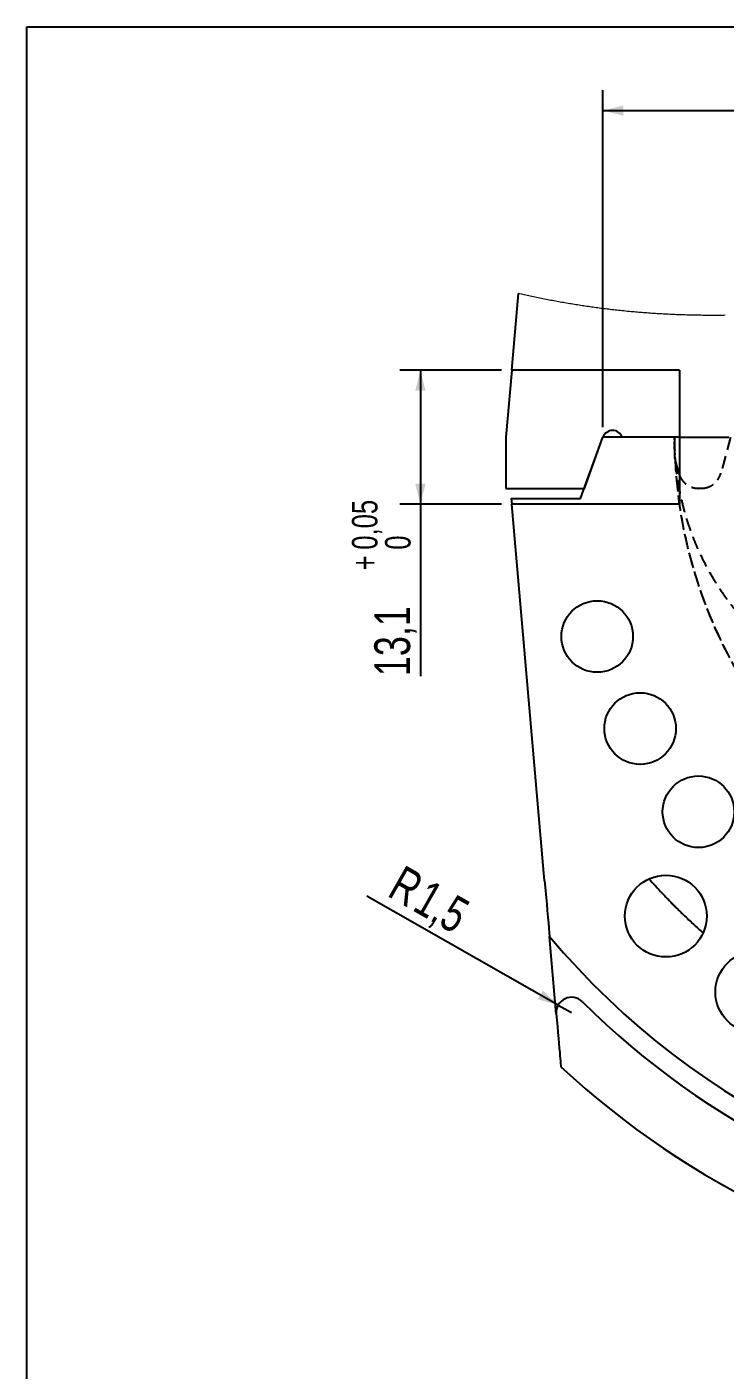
# Model space of a CAD drawing. Header units: millimetres. Extents: x 8 to 871, y 8 to 585.
# Drawn here: x 8 to 76.3, y 453.6 to 585 of the extents above; entities that cross this region are included whole.
import ezdxf

# ---------------------------------------------------------------- set-up
doc = ezdxf.new("R2010")
doc.units = ezdxf.units.MM
doc.linetypes.add('HIDDEN', pattern=[1.905, 1.27, -0.635])
doc.layers.add('DIMENSIONS', color=2, linetype='Continuous')
doc.layers.add('HIDDEN', color=3, linetype='HIDDEN')
doc.layers.add('OUTLINE', color=7, linetype='Continuous', lineweight=25)
doc.styles.add('SLDTEXTSTYLE0', font='TXT', dxfattribs={"width": 0.75})
doc.dimstyles.new('SLDDIMSTYLE2', dxfattribs={"dimtxt": 3.5, "dimasz": 2, "dimexe": 0, "dimexo": 0.0625, "dimgap": 0.875, "dimtad": 1, "dimrnd": 1e-09, "dimzin": 12, "dimdsep": 46, "dimtxsty": 'SLDTEXTSTYLE0', "dimsah": 1, "dimcen": 0.09, "dimadec": 0, "dimazin": 3, "dimtfac": 1, "dimtofl": 0, "dimtmove": 0, "dimatfit": 3, "dimfxl": 0, "dimfrac": 2, "dimtolj": 1, "dimtzin": 12, "dimarcsym": 0})
doc.dimstyles.new('SLDDIMSTYLE23', dxfattribs={"dimtxt": 3.5, "dimasz": 2, "dimexe": 0, "dimexo": 0.0625, "dimgap": 0.875, "dimtad": 1, "dimdec": 1, "dimrnd": 1e-09, "dimzin": 12, "dimdsep": 46, "dimtxsty": 'SLDTEXTSTYLE0', "dimsah": 1, "dimcen": 0, "dimadec": 0, "dimazin": 3, "dimtfac": 1, "dimtdec": 1, "dimtofl": 0, "dimtmove": 0, "dimatfit": 3, "dimfxl": 0, "dimfrac": 2, "dimtolj": 1, "dimtzin": 12, "dimarcsym": 0})
doc.dimstyles.new('SLDDIMSTYLE24', dxfattribs={"dimtxt": 3.5, "dimasz": 2, "dimexe": 0, "dimexo": 0.0625, "dimgap": 0.875, "dimtad": 1, "dimrnd": 1e-09, "dimzin": 12, "dimdsep": 46, "dimtxsty": 'SLDTEXTSTYLE0', "dimsah": 1, "dimcen": 0.09, "dimadec": 0, "dimazin": 3, "dimtol": 1, "dimtp": 0.05, "dimtfac": 1, "dimtofl": 0, "dimtmove": 0, "dimatfit": 3, "dimfxl": 0, "dimfrac": 2, "dimtolj": 1, "dimarcsym": 0})

# ---------------------------------------------------------------- blocks, each defined once
blk = doc.blocks.new('_D_63')
at = {"layer": 'DIMENSIONS'}
for q in [(41.27, 499.97), (61.29, 488.57)]:
    blk.add_line((59.99, 489.31), q, dxfattribs=at)
blk.add_solid([(59.99, 489.31), (58.5, 490.73), (58, 489.86)], dxfattribs=at)
at = {"layer": 'DIMENSIONS', "char_height": 3.5, "attachment_point": 1, "rotation": 330.3198, "style": 'SLDTEXTSTYLE0'}
for s, insert in [('R', (44.87, 503.08)), ('1,5', (47.33, 501.67))]:
    blk.add_mtext(s, dxfattribs=dict(at, insert=insert))
blk = doc.blocks.new('_D_64')
at = {"layer": 'DIMENSIONS'}
for p, q in [((54.43, 551.4), (44.5, 551.4)), ((46.5, 551.4), (46.5, 538.3)), ((54.43, 538.3), (44.5, 538.3)), ((46.5, 538.3), (46.5, 521.49))]:
    blk.add_line(p, q, dxfattribs=at)
for points in [[(46.5, 551.4), (46, 549.4), (47, 549.4)], [(46.5, 538.3), (47, 540.3), (46, 540.3)]]:
    blk.add_solid(points, dxfattribs=at)
at = {"layer": 'DIMENSIONS', "attachment_point": 1, "rotation": 90, "style": 'SLDTEXTSTYLE0'}
for s, insert, char_height in [('0,05', (39.8, 533.85), 2.5), ('0', (43.04, 533.85), 2.5), ('+', (39.8, 531.83), 2.5), ('13,1', (41.99, 521.49), 3.5)]:
    blk.add_mtext(s, dxfattribs=dict(at, insert=insert, char_height=char_height))
blk = doc.blocks.new('_D_65')
at = {"layer": 'DIMENSIONS'}
for p, q in [((64.36, 545.85), (64.36, 578.81)), ((170.36, 545.85), (170.36, 578.81)), ((64.36, 576.81), (170.36, 576.81))]:
    blk.add_line(p, q, dxfattribs=at)
for points in [[(64.36, 576.81), (66.36, 576.31), (66.36, 577.31)], [(170.36, 576.81), (168.36, 577.31), (168.36, 576.31)]]:
    blk.add_solid(points, dxfattribs=at)
at = {"layer": 'DIMENSIONS', "insert": (113.48, 581.32), "char_height": 3.5, "attachment_point": 1, "style": 'SLDTEXTSTYLE0'}
blk.add_mtext('106', dxfattribs=at)

msp = doc.modelspace()

# ---------------------------------------------------------------- linework, layer by layer
at = {"color": 7, "linetype": 'Continuous', "lineweight": 18, "flags": 128}
msp.add_lwpolyline([(76.32767, 556.78051), (76.16837, 556.77861), (76.00902, 556.77698), (75.84963, 556.77563), (75.69019, 556.77455), (75.53071, 556.77374), (75.37118, 556.77322), (75.18311, 556.77295), (74.99498, 556.77307), (74.80679, 556.77358), (74.61853, 556.77448), (74.45875, 556.77554), (74.29893, 556.77689), (74.13906, 556.77852), (73.97915, 556.78044), (73.81919, 556.78264), (73.65919, 556.78512), (73.5083, 556.78772), (73.35736, 556.79058), (73.20639, 556.7937), (73.05538, 556.79707), (72.90433, 556.80069), (72.7357, 556.80504), (72.56702, 556.80972), (72.39829, 556.81471), (72.22952, 556.82003), (72.0607, 556.82568), (71.89183, 556.83165), (71.72292, 556.83795), (71.55396, 556.84457), (71.39335, 556.85117), (71.2327, 556.85806), (71.072, 556.86526), (70.91127, 556.87275), (70.75049, 556.88055), (70.58967, 556.88864), (70.438, 556.89655), (70.2863, 556.90472), (70.13455, 556.91317), (69.98277, 556.92188), (69.83095, 556.93087), (69.66147, 556.94122), (69.49194, 556.95191), (69.32237, 556.96294), (69.15275, 556.97431), (68.98308, 556.98602), (68.81337, 556.99807), (68.64361, 557.01047), (68.47381, 557.02322), (68.32163, 557.03493), (68.16941, 557.04692), (68.01715, 557.05918), (67.86486, 557.07173), (67.71254, 557.08456), (67.5629, 557.09743), (67.41322, 557.11058), (67.26351, 557.12399), (67.11376, 557.13768), (66.93545, 557.15434), (66.75709, 557.17138), (66.57868, 557.18881), (66.40022, 557.20664), (66.22171, 557.22485), (66.04316, 557.24346), (65.88114, 557.26068), (65.71909, 557.27823), (65.55701, 557.2961), (65.39488, 557.3143), (65.23271, 557.33283), (65.0705, 557.35169), (64.91753, 557.36977), (64.76452, 557.38814), (64.61147, 557.40681), (64.4584, 557.42577), (64.30528, 557.44503), (64.15214, 557.46458), (63.99895, 557.48443), (63.84574, 557.50458), (63.69249, 557.52503), (63.5392, 557.54578), (63.38862, 557.56644), (63.23801, 557.5874), (63.08737, 557.60865), (62.93669, 557.63019), (62.78324, 557.65241), (62.62975, 557.67495), (62.47623, 557.69778), (62.32268, 557.72092), (62.1691, 557.74437), (62.01822, 557.76769), (61.86731, 557.79132), (61.71637, 557.81523), (61.5654, 557.83944), (61.41132, 557.86446), (61.2572, 557.88978), (61.10305, 557.91542), (60.94886, 557.94137), (60.79464, 557.96763), (60.64039, 557.9942), (60.48611, 558.02109), (60.33213, 558.04823), (60.17812, 558.07569), (60.02407, 558.10346), (59.86999, 558.13154), (59.71588, 558.15995), (59.56449, 558.18815), (59.41308, 558.21666), (59.26162, 558.24548), (59.11014, 558.2746), (58.95554, 558.30464), (58.8009, 558.33499), (58.64623, 558.36567), (58.49153, 558.39667), (58.33679, 558.428), (58.18203, 558.45965), (58.02723, 558.49162), (57.8724, 558.52393), (57.71755, 558.55655), (57.56265, 558.58951), (57.40773, 558.62279), (57.25278, 558.6564), (57.09779, 558.69033), (56.94278, 558.7246), (56.80065, 558.75631), (56.6585, 558.78829), (56.51632, 558.82055), (56.37411, 558.85309), (56.23189, 558.8859), (56.08964, 558.919)], dxfattribs=at)
at = {"layer": 'HIDDEN'}
for p, q in [((71.77673, 541.33727), (71.40928, 542.70861)), ((73.95978, 539.85491), (73.70858, 539.85491))]:
    msp.add_line(p, q, dxfattribs=at)
at = {"layer": 'HIDDEN', "flags": 128}
msp.add_lwpolyline([(76.83418, 544.85491), (76.36258, 543.09488), (75.89163, 541.33727)], dxfattribs=at)
at = {"layer": 'HIDDEN'}
for start, end in [(180.0000046, 221.8759797), (182.6743219, 221.8759818)]:
    msp.add_arc((117.3592, 544.85491), 46.00002, start, end, dxfattribs=at)
for points, knots in [([(90.29361, 519.32279), (89.93168, 519.43053), (89.20707, 519.64622), (88.13942, 520.03209), (87.08795, 520.46239), (86.04482, 520.94601), (85.01244, 521.48304), (83.99345, 522.07416), (83.00159, 522.71177), (81.96926, 523.44378), (80.90659, 524.28248), (79.82532, 525.23797), (78.79528, 526.25356), (77.82098, 527.32449), (76.90679, 528.4459), (76.05407, 529.61772), (75.26567, 530.83781), (74.54242, 532.10268), (73.93842, 533.30636), (73.43824, 534.43645), (73.02614, 535.48378), (72.65794, 536.54771), (72.30224, 537.73292), (71.97739, 539.04366), (71.70232, 540.4814), (71.50613, 541.93318), (71.38238, 543.39256), (71.36691, 544.36781), (71.35918, 544.85491)], [0, 0, 0, 0, 0.03321537, 0.066499629, 0.099818617, 0.133137508, 0.167613033, 0.202158151, 0.236735896, 0.271308499, 0.313452893, 0.35576689, 0.398186403, 0.44064448, 0.483072983, 0.525405235, 0.568074186, 0.610803086, 0.653524813, 0.68648815, 0.719492939, 0.752508535, 0.785504343, 0.828322454, 0.871247839, 0.914214125, 0.957153722, 1, 1, 1, 1]), ([(71.40928, 542.70861), (71.40909, 542.71264), (71.40838, 542.72787), (71.40662, 542.76623), (71.40374, 542.83027), (71.39869, 542.94693), (71.3921, 543.11209), (71.38455, 543.32323), (71.37333, 543.6847), (71.362, 544.1966), (71.36013, 544.63287), (71.35918, 544.85491)], [0, 0, 0, 0, 0.0056453293, 0.0212990293, 0.0536574506, 0.0952196943, 0.1844572283, 0.2846057644, 0.3904234227, 0.6897613892, 1, 1, 1, 1]), ([(71.77673, 541.33727), (71.8102, 541.2329), (71.87694, 541.02481), (72.03844, 540.73946), (72.2395, 540.48535), (72.47927, 540.2661), (72.75218, 540.08844), (73.05417, 539.9559), (73.37568, 539.87118), (73.5978, 539.86032), (73.70858, 539.85491)], [0, 0, 0, 0, 0.125473057, 0.2501686574, 0.373625075, 0.4959595822, 0.621242217, 0.7454382921, 0.8730347249, 1, 1, 1, 1]), ([(73.95978, 539.85491), (74.07867, 539.86115), (74.31659, 539.87366), (74.66315, 539.97178), (74.98853, 540.12737), (75.28132, 540.33915), (75.53119, 540.60083), (75.70634, 540.86607), (75.82396, 541.11526), (75.86903, 541.26311), (75.89163, 541.33727)], [0, 0, 0, 0, 0.136240276, 0.272658581, 0.409942072, 0.548318516, 0.684830483, 0.822856198, 0.91115641, 1, 1, 1, 1])]:
    msp.add_open_spline(points, degree=3, knots=knots, dxfattribs=at)
at = {"layer": 'OUTLINE'}
for p, q in [((8, 585), (832, 585)), ((8, 8), (8, 585)), ((55.43223, 551.40491), (56.08964, 558.919)), ((55.43223, 551.40491), (54.85918, 544.85491)), ((71.85918, 551.40491), (55.43223, 551.40491)), ((71.85918, 551.40491), (71.85918, 544.85491)), ((54.85918, 544.85491), (54.85918, 539.85491)), ((62.17536, 538.85491), (64.35918, 544.85491)), ((62.53933, 539.85491), (64.35918, 544.85491)), ((68.85918, 544.85491), (64.35918, 544.85491)), ((68.85918, 544.85491), (66.23857, 544.85491)), ((71.85918, 544.85491), (68.85918, 544.85491)), ((71.85918, 544.85491), (71.85918, 538.30491)), ((71.85918, 544.85491), (76.68797, 544.85491)), ((54.85918, 539.85491), (62.53933, 539.85491)), ((55.38411, 538.85491), (62.17536, 538.85491)), ((55.38411, 538.85491), (55.43223, 538.30491)), ((71.85918, 538.30491), (55.43223, 538.30491)), ((58.6555, 501.46276), (55.43223, 538.30491)), ((59.79531, 488.4347), (59.13331, 496.00136)), ((59.79531, 488.4347), (59.8496, 487.81415))]:
    msp.add_line(p, q, dxfattribs=at)
at = {"layer": 'OUTLINE', "flags": 128}
for points in [[(58.6555, 501.46276), (58.68276, 501.15123), (58.74014, 500.49539), (58.79716, 499.8436), (58.8547, 499.18589), (58.91107, 498.54161), (58.96615, 497.91201), (58.99302, 497.60491), (59.01889, 497.3092), (59.05603, 496.8847), (59.07338, 496.68645), (59.08924, 496.50512), (59.10708, 496.30116), (59.12115, 496.14039), (59.12941, 496.04603), (59.13239, 496.01188)], [(59.8496, 487.81415), (59.90169, 487.21881), (59.95349, 486.6267), (60.00438, 486.04506), (60.04635, 485.56533), (60.08699, 485.10076), (60.12552, 484.66038), (60.15171, 484.361), (60.17609, 484.08241), (60.198, 483.83198), (60.21906, 483.59124), (60.23519, 483.40685), (60.24493, 483.29552), (60.24834, 483.2566)]]:
    msp.add_lwpolyline(points, dxfattribs=at)
at = {"layer": 'OUTLINE'}
for centre, radius in [((63.7967, 525.35976), 3.5), ((67.99573, 516.35491), 3.5), ((73.69465, 508.21601), 3.5), ((70.51336, 498.00908), 4), ((79.35974, 490.58608), 4)]:
    msp.add_circle(centre, radius, dxfattribs=at)
for centre, radius, start, end in [((65.29888, 544.51289), 1, 19.9999317, 160.0000683), ((117.35918, 544.85492), 76.00001, 219.9913145, 320.0086855), ((61.2896, 488.56544), 1.5, 45.1120193, 185.0001124), ((117.35919, 544.8549), 77.95, 225.1121272, 262.6293602), ((117.35913, 544.8548), 83.99989, 227.1648502, 261.9872461)]:
    msp.add_arc(centre, radius, start, end, dxfattribs=at)
msp.add_open_spline([(68.86156, 501.6521), (69.07084, 501.41909), (69.49275, 500.94939), (70.01152, 500.39313), (70.41057, 499.97301), (70.68581, 499.68684), (70.93578, 499.43013), (71.15928, 499.20302), (71.35327, 499.00753), (71.56339, 498.79754), (71.78696, 498.57628), (72.02186, 498.34615), (72.33722, 498.04028), (72.7323, 497.66271), (73.20904, 497.21646), (73.682, 496.78215), (73.99866, 496.49854), (74.15637, 496.35728)], degree=3, knots=[0, 0, 0, 0, 0.125408705, 0.252807559, 0.304551162, 0.357426022, 0.411791306, 0.448027643, 0.485012682, 0.522070931, 0.566974517, 0.610964626, 0.653748261, 0.742888172, 0.82978258, 0.915222629, 1, 1, 1, 1], dxfattribs=at)

# ---------------------------------------------------------------- dimensions: what is measured, and where the dimension line sits
at = {"layer": 'DIMENSIONS'}
for base, p1, p2, angle, dimstyle, picture, middle in [((170.35918, 576.81118), (64.35918, 544.85491), (170.35918, 544.85491), 0, 'SLDDIMSTYLE2', '_D_65', (117.35918, 576.81118)), ((46.49834, 538.30491), (55.43223, 551.40491), (55.43223, 538.30491), 90, 'SLDDIMSTYLE24', '_D_64', (46.49834, 530.90149))]:
    dim = msp.add_linear_dim(base=base, p1=p1, p2=p2, angle=angle, dimstyle=dimstyle, dxfattribs=at)
    dim.commit()
    dim.dimension.update_dxf_attribs({"geometry": picture, "text_midpoint": middle, "dimtype": 160})
dim = msp.add_radius_dim(center=(61.2896, 488.56543), mpoint=(59.9864, 489.30817), dimstyle='SLDDIMSTYLE23', dxfattribs=at)
dim.commit()
dim.dimension.update_dxf_attribs({"geometry": '_D_63', "text_midpoint": (46.49835, 496.99545), "dimtype": 164})

doc.saveas('drawing.dxf')
